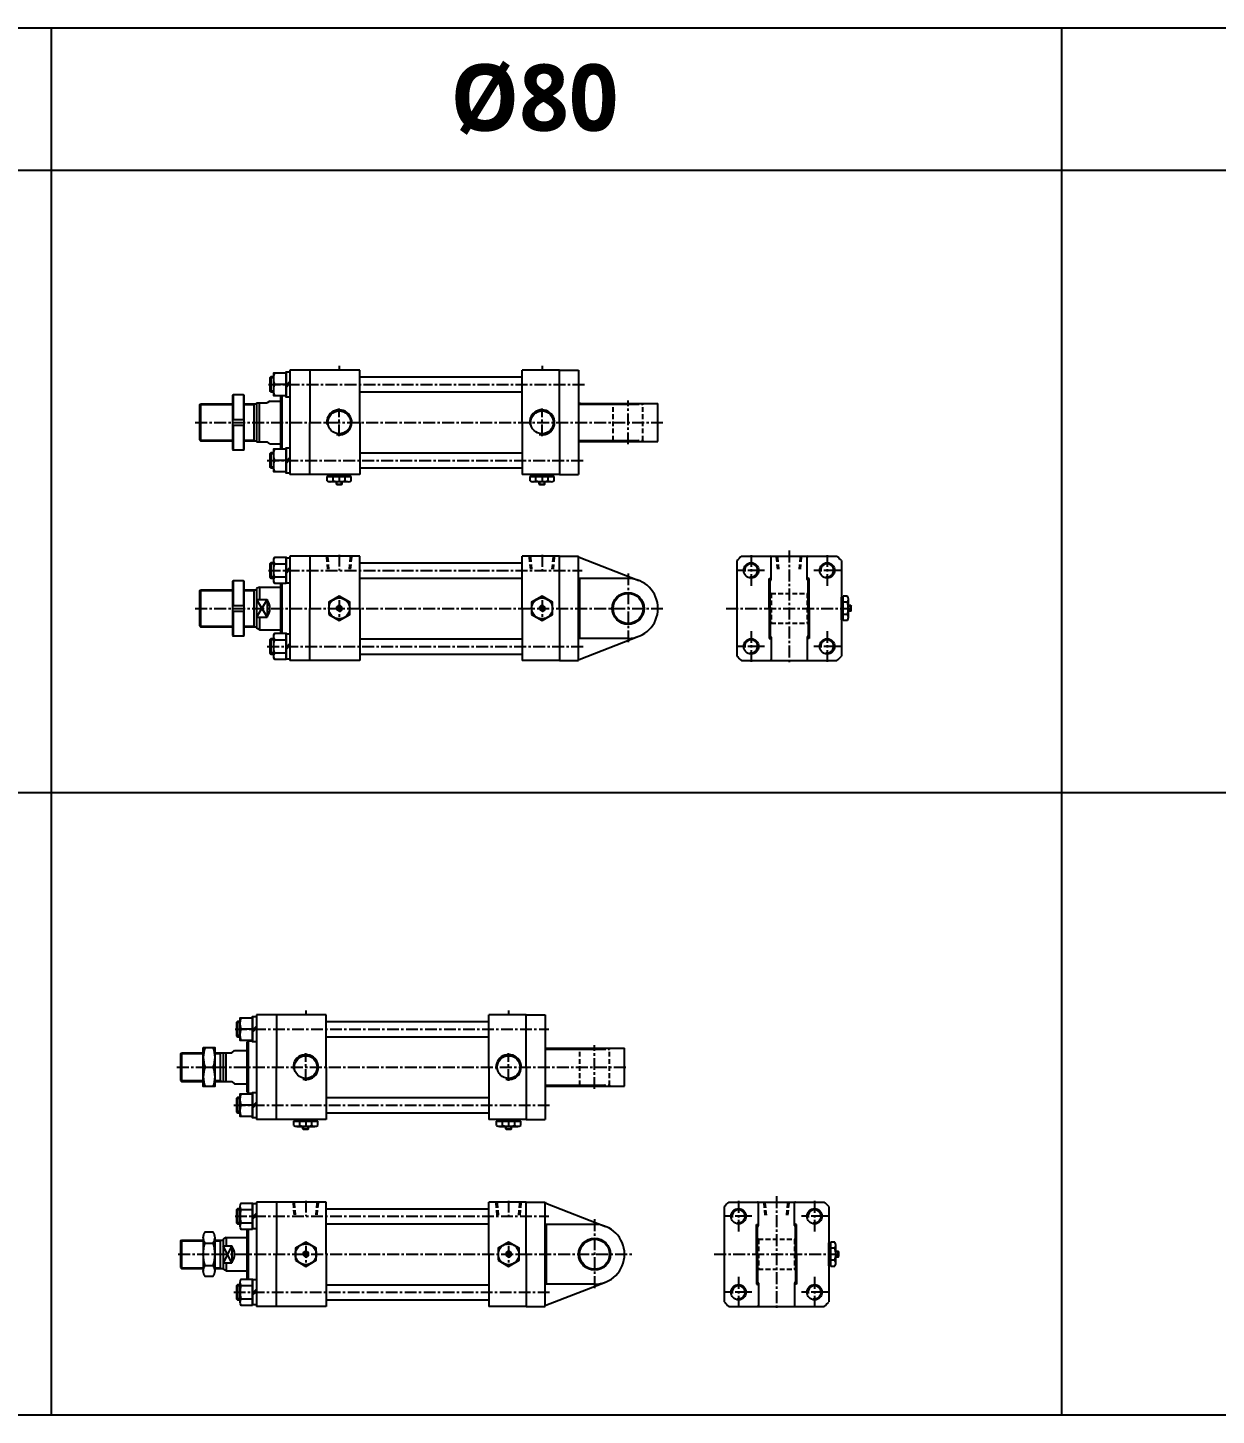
# Model space of a CAD drawing. Extents: x -819 to 9354, y 0 to 4161.
# Drawn here: x 2667 to 3918, y 2700 to 4161 of the extents above; entities that cross this region are included whole.
import ezdxf

# ---------------------------------------------------------------- set-up
doc = ezdxf.new("R2010")
doc.units = 0
doc.header["$LTSCALE"] = 10
doc.header["$MEASUREMENT"] = 0
for name, pattern in [('CENTER', [2, 1.25, -0.25, 0.25, -0.25]), ('CENTERX2', [4, 2.5, -0.5, 0.5, -0.5]), ('HIDDEN', [0.375, 0.25, -0.125]), ('HIDDENX2', [0.75, 0.5, -0.25])]:
    doc.linetypes.add(name, pattern=pattern)
doc.layers.get('0').update_dxf_attribs({"linetype": 'CONTINUOUS'})
doc.layers.get('DEFPOINTS').update_dxf_attribs({"linetype": 'CONTINUOUS'})
for name, color, linetype in [('CEN', 1, 'CENTERX2'), ('CENTER', 1, 'CENTER'), ('DIM', 2, 'CONTINUOUS'), ('HID', 2, 'HIDDENX2'), ('Line', 7, 'CONTINUOUS'), ('ML', 7, 'CONTINUOUS'), ('외형선', 3, 'CONTINUOUS')]:
    doc.layers.add(name, color=color, linetype=linetype)
doc.styles.add('문자', font='romans.shx')

msp = doc.modelspace()

# ---------------------------------------------------------------- linework, layer by layer
for p, q in [((2076.3, 4160.6), (6000.6, 4160.6)), ((2691.4, 4160.6), (2691.4, 2700.2)), ((3755.2, 2700.2), (3755.2, 4160.6)), ((2076.3, 4010.6), (6000.6, 4010.6)), ((2991.6, 3680.3), (2992.1, 3679.8)), ((2991.6, 3680.3), (2997.6, 3680.3)), ((2997.6, 3680.3), (2997.1, 3679.8)), ((3205.1, 3680.3), (3205.6, 3679.8)), ((3205.1, 3680.3), (3211.1, 3680.3)), ((3211.1, 3680.3), (3210.6, 3679.8)), ((2992.1, 3679.8), (2997.1, 3679.8)), ((3205.6, 3679.8), (3210.6, 3679.8)), ((3533.1, 3546.4), (3533.1, 3552.4)), ((3533.1, 3552.4), (3533.6, 3551.9)), ((3533.6, 3546.9), (3533.6, 3551.9)), ((3533.1, 3546.4), (3533.6, 3546.9)), ((6000.6, 3355.4), (0, 3355.4)), ((2956.4, 3001.7), (2956.9, 3001.2)), ((2956.4, 3001.7), (2962.4, 3001.7)), ((2956.9, 3001.2), (2961.9, 3001.2)), ((2962.4, 3001.7), (2961.9, 3001.2)), ((3169.9, 3001.7), (3170.4, 3001.2)), ((3169.9, 3001.7), (3175.9, 3001.7)), ((3170.4, 3001.2), (3175.4, 3001.2)), ((3175.9, 3001.7), (3175.4, 3001.2)), ((3519.8, 2866.6), (3519.8, 2872.6)), ((3519.8, 2872.6), (3520.3, 2872.1)), ((3519.8, 2866.6), (3520.3, 2867.1)), ((3520.3, 2867.1), (3520.3, 2872.1)), ((6000.6, 2700.2), (0, 2700.2))]:
    msp.add_line(p, q)
at = {"color": 7, "linetype": 'Continuous'}
for p, q in [((2981.9, 3683.7), (2981.9, 3688.2)), ((2981.9, 3688.2), (2994.6, 3688.2)), ((2982.6, 3690.2), (3006.6, 3690.2)), ((2982.6, 3688.2), (2982.6, 3690.2)), ((2985.1, 3682.8), (3004.1, 3682.8)), ((2988.2, 3683.7), (2988.2, 3688.2)), ((2991.6, 3680.3), (2991.6, 3682.8)), ((2994.6, 3688.2), (3007.3, 3688.2)), ((2997.6, 3680.3), (2997.6, 3682.8)), ((3000.9, 3683.7), (3000.9, 3688.2)), ((3006.6, 3688.2), (3006.6, 3690.2)), ((3007.3, 3683.7), (3007.3, 3688.2)), ((3195.4, 3683.7), (3195.4, 3688.2)), ((3195.4, 3688.2), (3208.1, 3688.2)), ((3196.1, 3690.2), (3220.1, 3690.2)), ((3196.1, 3688.2), (3196.1, 3690.2)), ((3198.6, 3682.8), (3217.6, 3682.8)), ((3201.7, 3683.7), (3201.7, 3688.2)), ((3205.1, 3680.3), (3205.1, 3682.8)), ((3208.1, 3688.2), (3220.8, 3688.2)), ((3211.1, 3680.3), (3211.1, 3682.8)), ((3214.4, 3683.7), (3214.4, 3688.2)), ((3220.1, 3688.2), (3220.1, 3690.2)), ((3220.8, 3683.7), (3220.8, 3688.2)), ((3523.2, 3537.4), (3523.2, 3561.4)), ((3525.2, 3561.4), (3523.2, 3561.4)), ((3529.6, 3562.2), (3525.2, 3562.2)), ((3525.2, 3549.4), (3525.2, 3562.2)), ((3529.6, 3555.8), (3525.2, 3555.8)), ((3525.2, 3536.7), (3525.2, 3549.4)), ((3530.6, 3539.9), (3530.6, 3559)), ((3533.1, 3552.4), (3530.6, 3552.4)), ((3525.2, 3537.4), (3523.2, 3537.4)), ((3529.6, 3543.1), (3525.2, 3543.1)), ((3529.6, 3536.7), (3525.2, 3536.7)), ((3533.1, 3546.4), (3530.6, 3546.4)), ((2946.7, 3005.2), (2946.7, 3009.6)), ((2946.7, 3009.6), (2959.4, 3009.6)), ((2947.4, 3011.6), (2971.4, 3011.6)), ((2947.4, 3009.6), (2947.4, 3011.6)), ((2953.1, 3005.2), (2953.1, 3009.6)), ((2959.4, 3009.6), (2972.1, 3009.6)), ((2965.8, 3005.2), (2965.8, 3009.6)), ((2971.4, 3009.6), (2971.4, 3011.6)), ((2972.1, 3005.2), (2972.1, 3009.6)), ((3160.2, 3005.2), (3160.2, 3009.6)), ((3160.2, 3009.6), (3172.9, 3009.6)), ((3160.9, 3011.6), (3184.9, 3011.6)), ((3160.9, 3009.6), (3160.9, 3011.6)), ((3166.6, 3005.2), (3166.6, 3009.6)), ((3172.9, 3009.6), (3185.6, 3009.6)), ((3179.3, 3005.2), (3179.3, 3009.6)), ((3184.9, 3009.6), (3184.9, 3011.6)), ((3185.6, 3005.2), (3185.6, 3009.6)), ((2949.9, 3004.2), (2969, 3004.2)), ((2956.4, 3001.7), (2956.4, 3004.2)), ((2962.4, 3001.7), (2962.4, 3004.2)), ((3163.4, 3004.2), (3182.5, 3004.2)), ((3169.9, 3001.7), (3169.9, 3004.2)), ((3175.9, 3001.7), (3175.9, 3004.2)), ((3509.9, 2857.6), (3509.9, 2881.6)), ((3511.9, 2881.6), (3509.9, 2881.6)), ((3516.3, 2882.3), (3511.9, 2882.3)), ((3511.9, 2869.6), (3511.9, 2882.3)), ((3517.3, 2860.1), (3517.3, 2879.1)), ((3516.3, 2876), (3511.9, 2876)), ((3511.9, 2856.9), (3511.9, 2869.6)), ((3516.3, 2863.3), (3511.9, 2863.3)), ((3519.8, 2872.6), (3517.3, 2872.6)), ((3519.8, 2866.6), (3517.3, 2866.6)), ((3511.9, 2857.6), (3509.9, 2857.6)), ((3516.3, 2856.9), (3511.9, 2856.9))]:
    msp.add_line(p, q, dxfattribs=at)
for points in [[(2983.6, 3543.1), (2994.6, 3536.7), (3005.6, 3543.1), (3005.6, 3555.8), (2994.6, 3562.2), (2983.6, 3555.8)], [(2993.7, 3550.9), (2992.9, 3549.4), (2993.7, 3547.9), (2995.5, 3547.9), (2996.3, 3549.4), (2995.5, 3550.9)], [(3197.1, 3543.1), (3208.1, 3536.7), (3219.1, 3543.1), (3219.1, 3555.8), (3208.1, 3562.2), (3197.1, 3555.8)], [(3207.2, 3550.9), (3206.4, 3549.4), (3207.2, 3547.9), (3209, 3547.9), (3209.8, 3549.4), (3209, 3550.9)], [(2948.4, 2863.3), (2959.4, 2856.9), (2970.4, 2863.3), (2970.4, 2876), (2959.4, 2882.3), (2948.4, 2876)], [(3161.9, 2863.3), (3172.9, 2856.9), (3183.9, 2863.3), (3183.9, 2876), (3172.9, 2882.3), (3161.9, 2876)], [(2958.6, 2871.1), (2957.7, 2869.6), (2958.6, 2868.1), (2960.3, 2868.1), (2961.2, 2869.6), (2960.3, 2871.1)], [(3172.1, 2871.1), (3171.2, 2869.6), (3172.1, 2868.1), (3173.8, 2868.1), (3174.7, 2869.6), (3173.8, 2871.1)]]:
    msp.add_lwpolyline(points, close=True, dxfattribs=at)
for centre, radius in [((2994.6, 3549.4), 11), ((2994.6, 3549.4), 2.5), ((3208.1, 3549.4), 11), ((3208.1, 3549.4), 2.5), ((2959.4, 2869.6), 11), ((3172.9, 2869.6), 11), ((2959.4, 2869.6), 2.5), ((3172.9, 2869.6), 2.5)]:
    msp.add_circle(centre, radius, dxfattribs=at)
for centre, radius, start, end in [((2985.1, 3688.4), 5.62, 235.6158, 270), ((2985.1, 3688.4), 5.62, 235.6158, 304.3842), ((2994.6, 3703.8), 21, 252.412, 270), ((2994.6, 3703.8), 21, 270, 287.588), ((3004.1, 3688.4), 5.62, 235.6158, 304.3842), ((3198.6, 3688.4), 5.62, 235.6158, 270), ((3198.6, 3688.4), 5.62, 235.6158, 304.3842), ((3208.1, 3703.8), 21, 252.412, 270), ((3208.1, 3703.8), 21, 270, 287.588), ((3217.6, 3688.4), 5.62, 235.6158, 304.3842), ((3524.9, 3559), 5.62, 325.6158, 34.3842), ((3509.5, 3549.4), 21, 0, 17.588), ((3509.5, 3549.4), 21, 342.412, 0), ((3524.9, 3539.9), 5.62, 325.6158, 34.3842), ((3524.9, 3539.9), 5.62, 325.6158, 0), ((2949.9, 3009.9), 5.62, 235.6158, 270), ((2949.9, 3009.9), 5.62, 235.6158, 304.3842), ((2959.4, 3025.3), 21, 252.412, 270), ((2959.4, 3025.3), 21, 270, 287.588), ((2969, 3009.9), 5.62, 235.6158, 304.3842), ((3163.4, 3009.9), 5.62, 235.6158, 270), ((3163.4, 3009.9), 5.62, 235.6158, 304.3842), ((3172.9, 3025.3), 21, 252.412, 270), ((3172.9, 3025.3), 21, 270, 287.588), ((3182.5, 3009.9), 5.62, 235.6158, 304.3842), ((3511.7, 2879.1), 5.62, 325.6158, 34.3842), ((3496.3, 2869.6), 21, 0, 17.588), ((3496.3, 2869.6), 21, 342.412, 0), ((3511.7, 2860.1), 5.62, 325.6158, 34.3842), ((3511.7, 2860.1), 5.62, 325.6158, 0)]:
    msp.add_arc(centre, radius, start, end, dxfattribs=at)
at = {"layer": 'CEN', "color": 1, "linetype": 'CENTER'}
for p, q in [((3298.6, 3722.2), (3298.6, 3768.2)), ((3298.6, 3586.2), (3298.6, 3512.7))]:
    msp.add_line(p, q, dxfattribs=at)
at = {"layer": 'CENTER'}
for p, q in [((3428.2, 3605.6), (3428.2, 3573.3)), ((3508.2, 3605.6), (3508.2, 3573.3)), ((3442.1, 3589.4), (3414.2, 3589.4)), ((3522.1, 3589.4), (3494.2, 3589.4)), ((3428.2, 3525.6), (3428.2, 3493.3)), ((3508.2, 3525.6), (3508.2, 3493.3)), ((3442.1, 3509.4), (3414.2, 3509.4)), ((3522.1, 3509.4), (3494.2, 3509.4))]:
    msp.add_line(p, q, dxfattribs=at)
at = {"layer": 'DEFPOINTS', "color": 0, "linetype": 'ByBlock'}
for p in [(3448.2, 3580.9), (3488.2, 3580.9)]:
    msp.add_point(p, dxfattribs=at)
at = {"layer": 'DIM'}
for p, q in [((2992.1, 3679.8), (2992.1, 3682.8)), ((2997.1, 3679.8), (2997.1, 3682.8)), ((3205.6, 3679.8), (3205.6, 3682.8)), ((3210.6, 3679.8), (3210.6, 3682.8)), ((3533.6, 3551.9), (3530.6, 3551.9)), ((3533.6, 3546.9), (3530.6, 3546.9)), ((2956.9, 3001.2), (2956.9, 3004.2)), ((2961.9, 3001.2), (2961.9, 3004.2)), ((3170.4, 3001.2), (3170.4, 3004.2)), ((3175.4, 3001.2), (3175.4, 3004.2)), ((3520.3, 2872.1), (3517.3, 2872.1)), ((3520.3, 2867.1), (3517.3, 2867.1))]:
    msp.add_line(p, q, dxfattribs=at)
for centre in [(2994.6, 3549.4), (3208.1, 3549.4), (2959.4, 2869.6), (3172.9, 2869.6)]:
    msp.add_arc(centre, 3, 270, 180, dxfattribs=at)
at = {"layer": 'HID', "color": 6, "linetype": 'HIDDEN', "ltscale": 1.5}
msp.add_line((3281.8, 3765.2), (3282.8, 3764.2), dxfattribs=at)
at = {"layer": 'HID'}
for p, q in [((3282.8, 3726.2), (3282.8, 3764.2)), ((3282.8, 3764.2), (3314.3, 3764.2)), ((3315.3, 3765.2), (3314.3, 3764.2)), ((3314.3, 3726.2), (3314.3, 3764.2)), ((3281.8, 3725.2), (3282.8, 3726.2)), ((3282.8, 3726.2), (3314.3, 3726.2)), ((3315.3, 3725.2), (3314.3, 3726.2)), ((2982.6, 3590.8), (2981.3, 3604.4)), ((2983.8, 3590.8), (2982.6, 3604.4)), ((3005.3, 3590.8), (3006.6, 3604.4)), ((3006.6, 3590.8), (3007.8, 3604.4)), ((3196.1, 3590.8), (3194.8, 3604.4)), ((3197.3, 3590.8), (3196.1, 3604.4)), ((3218.8, 3590.8), (3220.1, 3604.4)), ((3220.1, 3590.8), (3221.3, 3604.4)), ((3456.2, 3590.8), (3454.9, 3604.4)), ((3457.4, 3590.8), (3456.2, 3604.4)), ((3478.9, 3590.8), (3480.2, 3604.4)), ((3480.2, 3590.8), (3481.4, 3604.4)), ((3448.2, 3566.2), (3449.2, 3565.2)), ((3449.2, 3565.2), (3449.2, 3533.7)), ((3449.2, 3565.2), (3487.2, 3565.2)), ((3488.2, 3566.2), (3487.2, 3565.2)), ((3487.2, 3565.2), (3487.2, 3533.7)), ((3448.2, 3532.7), (3449.2, 3533.7)), ((3449.2, 3533.7), (3487.2, 3533.7)), ((3246.7, 3086.6), (3247.7, 3085.6)), ((3247.7, 3085.6), (3279.2, 3085.6)), ((3247.7, 3047.6), (3247.7, 3085.6)), ((3280.2, 3086.6), (3279.2, 3085.6)), ((3279.2, 3047.6), (3279.2, 3085.6)), ((3246.7, 3046.6), (3247.7, 3047.6)), ((3247.7, 3047.6), (3279.2, 3047.6)), ((3280.2, 3046.6), (3279.2, 3047.6)), ((2947.4, 2911), (2946.2, 2924.6)), ((2948.7, 2911), (2947.4, 2924.6)), ((2970.2, 2911), (2971.4, 2924.6)), ((2971.4, 2911), (2972.7, 2924.6)), ((3160.9, 2910.9), (3159.7, 2924.6)), ((3162.2, 2910.9), (3160.9, 2924.6)), ((3183.7, 2910.9), (3184.9, 2924.6)), ((3184.9, 2910.9), (3186.2, 2924.6)), ((3442.9, 2910.9), (3441.7, 2924.6)), ((3444.2, 2910.9), (3442.9, 2924.6)), ((3465.7, 2910.9), (3466.9, 2924.6)), ((3466.9, 2910.9), (3468.2, 2924.6)), ((3434.9, 2886.4), (3435.9, 2885.4)), ((3435.9, 2885.4), (3435.9, 2853.9)), ((3435.9, 2885.4), (3473.9, 2885.4)), ((3474.9, 2886.4), (3473.9, 2885.4)), ((3473.9, 2885.4), (3473.9, 2853.9)), ((3434.9, 2852.9), (3435.9, 2853.9)), ((3435.9, 2853.9), (3473.9, 2853.9)), ((3474.9, 2852.9), (3473.9, 2853.9))]:
    msp.add_line(p, q, dxfattribs=at)
at = {"layer": 'Line'}
for p, q in [((2925.6, 3792.1), (2921.6, 3792.1)), ((2925.6, 3778.2), (2921.6, 3778.2)), ((2847.8, 3763.9), (2882.4, 3763.9)), ((2894.4, 3763.9), (2904.6, 3763.9)), ((2904.6, 3763.9), (2905.9, 3764.7)), ((2847.8, 3726.4), (2882.4, 3726.4)), ((2894.4, 3726.4), (2904.6, 3726.4)), ((2904.6, 3726.4), (2905.9, 3725.7)), ((2925.6, 3712.1), (2921.6, 3712.1)), ((2925.6, 3698.2), (2921.6, 3698.2)), ((2925.6, 3596.4), (2921.6, 3596.4)), ((2925.6, 3582.5), (2921.6, 3582.5)), ((2847.8, 3568.2), (2882.4, 3568.2)), ((2894.4, 3568.2), (2904.6, 3568.2)), ((2904.6, 3568.2), (2905.9, 3568.9)), ((2847.8, 3530.7), (2882.4, 3530.7)), ((2894.4, 3530.7), (2904.6, 3530.7)), ((2904.6, 3530.7), (2905.9, 3529.9)), ((2925.6, 3516.4), (2921.6, 3516.4)), ((2925.6, 3502.5), (2921.6, 3502.5)), ((2890.4, 3113.6), (2886.4, 3113.6)), ((2890.4, 3099.7), (2886.4, 3099.7)), ((2869.4, 3080.9), (2870.7, 3081.6)), ((2827.7, 3080.9), (2851.5, 3080.9)), ((2863.5, 3080.9), (2869.4, 3080.9)), ((2827.7, 3052.4), (2851.5, 3052.4)), ((2863.5, 3052.4), (2869.4, 3052.4)), ((2869.4, 3052.4), (2870.7, 3051.6)), ((2890.4, 3033.6), (2886.4, 3033.6)), ((2890.4, 3019.7), (2886.4, 3019.7)), ((2890.4, 2916.5), (2886.4, 2916.5)), ((2890.4, 2902.7), (2886.4, 2902.7)), ((2827.7, 2883.9), (2851.5, 2883.9)), ((2863.5, 2883.9), (2869.4, 2883.9)), ((2869.4, 2883.9), (2870.7, 2884.6)), ((2881.4, 2878.6), (2872.4, 2860.6)), ((2881.4, 2860.6), (2872.4, 2878.6)), ((2827.7, 2855.4), (2851.5, 2855.4)), ((2863.5, 2855.4), (2869.4, 2855.4)), ((2869.4, 2855.4), (2870.7, 2854.6)), ((2890.4, 2836.5), (2886.4, 2836.5)), ((2890.4, 2822.7), (2886.4, 2822.7))]:
    msp.add_line(p, q, dxfattribs=at)
msp.add_circle((3494.9, 2829.6), 8, dxfattribs=at)
for centre, radius, start, end in [((2994.6, 3745.2), 13.2, 256.7423, 190.0921), ((3208.1, 3745.2), 13.2, 256.7423, 190.0921), ((3428.2, 3589.4), 6.92, 258.3945, 189.733), ((3508.2, 3589.4), 6.92, 258.3945, 189.733), ((3428.2, 3509.4), 6.92, 258.3945, 189.733), ((3508.2, 3509.4), 6.92, 258.3945, 189.733), ((2959.4, 3066.6), 13.2, 256.7423, 190.0921), ((3172.9, 3066.6), 13.2, 256.7423, 190.0921), ((3414.9, 2909.6), 6.92, 258.3945, 189.733), ((3494.9, 2909.6), 6.92, 258.3945, 189.733), ((3414.9, 2829.6), 6.92, 258.3945, 189.733)]:
    msp.add_arc(centre, radius, start, end, dxfattribs=at)
at = {"layer": 'ML'}
for p, q in [((2942.6, 3800.2), (2942.6, 3690.2)), ((2963.6, 3800.2), (2942.6, 3800.2)), ((3016.1, 3800.2), (2963.6, 3800.2)), ((2963.6, 3800.2), (2963.6, 3745.2)), ((3016.1, 3745.2), (3016.1, 3800.2)), ((3226.6, 3800.2), (3187.1, 3800.2)), ((3187.1, 3745.2), (3187.1, 3800.2)), ((3226.6, 3745.2), (3226.6, 3800.2)), ((3226.6, 3800.2), (3246.6, 3800.2)), ((3246.6, 3800.2), (3246.6, 3690.2)), ((2922.7, 3793.2), (2922.7, 3777.2)), ((2938.6, 3785.2), (2926.7, 3785.2)), ((2938.6, 3784.3), (2942.6, 3788.3)), ((2938.6, 3782), (2942.6, 3786)), ((3016.1, 3793.2), (3187.1, 3793.2)), ((2882.4, 3773.7), (2882.9, 3774.2)), ((2882.4, 3773.7), (2882.4, 3716.7)), ((2882.9, 3774.2), (2882.9, 3748.2)), ((2893.9, 3774.2), (2882.9, 3774.2)), ((2893.9, 3774.2), (2893.9, 3748.2)), ((2893.9, 3774.2), (2894.4, 3773.7)), ((2894.4, 3716.7), (2894.4, 3773.7)), ((2932.6, 3773.2), (2932.6, 3717.2)), ((2934.1, 3773.2), (2934.1, 3717.2)), ((3016.1, 3777.2), (3187.1, 3777.2)), ((2847.6, 3763.7), (2848.6, 3764.7)), ((2847.6, 3763.7), (2847.6, 3726.7)), ((2848.6, 3764.7), (2848.6, 3725.7)), ((2848.6, 3764.7), (2882.4, 3764.7)), ((2894.4, 3764.7), (2907.6, 3764.7)), ((2904.6, 3764.7), (2904.6, 3725.7)), ((2907.6, 3765.7), (2907.6, 3724.7)), ((2907.6, 3765.7), (2918.6, 3765.7)), ((2910.6, 3724.7), (2910.6, 3765.7)), ((2921.6, 3767.7), (2918.6, 3765.7)), ((2921.6, 3767.7), (2932.6, 3767.7)), ((3246.6, 3766.2), (3247.6, 3766.2)), ((3246.6, 3764.2), (3309, 3764.2)), ((3247.6, 3766.2), (3247.6, 3765.2)), ((3247.6, 3765.2), (3330.1, 3765.2)), ((3330.1, 3725.2), (3330.1, 3765.2)), ((2882.4, 3748.2), (2894.4, 3748.2)), ((2882.4, 3742.2), (2894.4, 3742.2)), ((2882.9, 3742.2), (2882.9, 3716.2)), ((2893.9, 3742.2), (2893.9, 3716.2)), ((2963.6, 3690.2), (2963.6, 3745.2)), ((3016.1, 3745.2), (3016.1, 3690.2)), ((3187.1, 3745.2), (3187.1, 3690.2)), ((3226.6, 3745.2), (3226.6, 3690.2)), ((2847.6, 3726.7), (2848.6, 3725.7)), ((2848.6, 3725.7), (2882.4, 3725.7)), ((2894.4, 3725.7), (2907.6, 3725.7)), ((2907.6, 3724.7), (2918.6, 3724.7)), ((2921.6, 3722.7), (2918.6, 3724.7)), ((3246.6, 3726.2), (3309, 3726.2)), ((3246.6, 3724.2), (3247.6, 3724.2)), ((3247.6, 3725.2), (3330.1, 3725.2)), ((3247.6, 3724.2), (3247.6, 3725.2)), ((2882.4, 3716.7), (2882.9, 3716.2)), ((2882.9, 3716.2), (2893.9, 3716.2)), ((2893.9, 3716.2), (2894.4, 3716.7)), ((2921.6, 3722.7), (2932.6, 3722.7)), ((2922.7, 3713.2), (2922.7, 3697.2)), ((3016.1, 3713.2), (3187.1, 3713.2)), ((2938.6, 3705.2), (2926.7, 3705.2)), ((2938.6, 3704.3), (2942.6, 3708.3)), ((2938.6, 3702), (2942.6, 3706)), ((3016.1, 3697.2), (3187.1, 3697.2)), ((2963.6, 3690.2), (2942.6, 3690.2)), ((3016.1, 3690.2), (2963.6, 3690.2)), ((3226.6, 3690.2), (3187.1, 3690.2)), ((3226.6, 3690.2), (3246.6, 3690.2)), ((2922.7, 3597.4), (2922.7, 3581.4)), ((2925.6, 3579.1), (2925.6, 3599.8)), ((2926.7, 3596.4), (2938.6, 3596.4)), ((2963.6, 3604.4), (2942.6, 3604.4)), ((2942.6, 3604.4), (2942.6, 3494.4)), ((3016.1, 3604.4), (2963.6, 3604.4)), ((2963.6, 3604.4), (2963.6, 3549.4)), ((3016.1, 3549.4), (3016.1, 3604.4)), ((3016.1, 3597.4), (3187.1, 3597.4)), ((3226.6, 3604.4), (3187.1, 3604.4)), ((3187.1, 3549.4), (3187.1, 3604.4)), ((3226.6, 3549.4), (3226.6, 3604.4)), ((3226.6, 3604.4), (3246.6, 3604.4)), ((3246.6, 3494.4), (3246.6, 3604.4)), ((3247.2, 3603.2), (3310, 3578.8)), ((3413.2, 3599.7), (3413.2, 3499.2)), ((3417.9, 3604.4), (3518.4, 3604.4)), ((3449.2, 3579.8), (3449.2, 3603.4)), ((3487.2, 3579.8), (3487.2, 3603.4)), ((3523.2, 3599.7), (3523.2, 3499.2)), ((2882.4, 3577.9), (2882.9, 3578.4)), ((2893.9, 3578.4), (2882.9, 3578.4)), ((2882.9, 3578.4), (2882.9, 3552.4)), ((2893.9, 3578.4), (2894.4, 3577.9)), ((2893.9, 3578.4), (2893.9, 3552.4)), ((2926.7, 3582.5), (2938.6, 3582.5)), ((2938.6, 3588.6), (2942.6, 3592.6)), ((2938.6, 3586.3), (2942.6, 3590.3)), ((3016.1, 3581.4), (3187.1, 3581.4)), ((3298.6, 3580.9), (3246.6, 3580.9)), ((3247.6, 3580.9), (3247.6, 3517.9)), ((3447.2, 3549.4), (3447.2, 3580.9)), ((3447.2, 3580.9), (3448.2, 3580.9)), ((3448.2, 3549.4), (3448.2, 3580.9)), ((3488.2, 3549.4), (3488.2, 3580.9)), ((3489.2, 3580.9), (3488.2, 3580.9)), ((3489.2, 3549.4), (3489.2, 3580.9)), ((2847.6, 3567.9), (2848.6, 3568.9)), ((2847.6, 3567.9), (2847.6, 3530.9)), ((2848.6, 3568.9), (2882.4, 3568.9)), ((2848.6, 3568.9), (2848.6, 3529.9)), ((2882.4, 3577.9), (2882.4, 3520.9)), ((2894.4, 3520.9), (2894.4, 3577.9)), ((2894.4, 3568.9), (2907.6, 3568.9)), ((2904.6, 3568.9), (2904.6, 3529.9)), ((2910.6, 3571.9), (2907.6, 3570.2)), ((2907.6, 3570.2), (2907.6, 3528.7)), ((2910.6, 3571.9), (2932.6, 3571.9)), ((2910.6, 3571.9), (2910.6, 3558.7)), ((2932.6, 3575.6), (2932.6, 3523.3)), ((2934.1, 3575.6), (2934.1, 3523.3)), ((2882.4, 3552.4), (2894.4, 3552.4)), ((2907.6, 3558.7), (2918.6, 3558.7)), ((2918.6, 3558.7), (2918.6, 3540.2)), ((2963.6, 3494.4), (2963.6, 3549.4)), ((3016.1, 3549.4), (3016.1, 3494.4)), ((3187.1, 3549.4), (3187.1, 3494.4)), ((3226.6, 3549.4), (3226.6, 3494.4)), ((3447.2, 3549.4), (3447.2, 3517.9)), ((3448.2, 3549.4), (3448.2, 3517.9)), ((3488.2, 3549.4), (3488.2, 3517.9)), ((3489.2, 3549.4), (3489.2, 3517.9)), ((2882.4, 3546.4), (2894.4, 3546.4)), ((2882.9, 3546.4), (2882.9, 3520.4)), ((2893.9, 3546.4), (2893.9, 3520.4)), ((2907.6, 3540.2), (2918.6, 3540.2)), ((2910.6, 3540.2), (2910.6, 3526.9)), ((2847.6, 3530.9), (2848.6, 3529.9)), ((2848.6, 3529.9), (2882.4, 3529.9)), ((2882.4, 3520.9), (2882.9, 3520.4)), ((2882.9, 3520.4), (2893.9, 3520.4)), ((2893.9, 3520.4), (2894.4, 3520.9)), ((2894.4, 3529.9), (2907.6, 3529.9)), ((2910.6, 3526.9), (2907.6, 3528.7)), ((2910.6, 3526.9), (2932.6, 3526.9)), ((2925.6, 3499.1), (2925.6, 3519.8)), ((3247.2, 3495.7), (3310, 3520.1)), ((2922.7, 3517.4), (2922.7, 3501.4)), ((2926.7, 3516.4), (2938.6, 3516.4)), ((2938.6, 3508.6), (2942.6, 3512.6)), ((2938.6, 3506.3), (2942.6, 3510.3)), ((3016.1, 3517.4), (3187.1, 3517.4)), ((3298.6, 3517.9), (3246.6, 3517.9)), ((3447.2, 3517.9), (3448.2, 3517.9)), ((3449.2, 3519.1), (3449.2, 3495.4)), ((3487.2, 3519.1), (3487.2, 3495.4)), ((3489.2, 3517.9), (3488.2, 3517.9)), ((2926.7, 3502.5), (2938.6, 3502.5)), ((2963.6, 3494.4), (2942.6, 3494.4)), ((3016.1, 3494.4), (2963.6, 3494.4)), ((3016.1, 3501.4), (3187.1, 3501.4)), ((3226.6, 3494.4), (3187.1, 3494.4)), ((3226.6, 3494.4), (3246.6, 3494.4)), ((3246.6, 3494.4), (3246.6, 3494.8)), ((3417.9, 3494.4), (3518.4, 3494.4)), ((2887.5, 3114.6), (2887.5, 3098.6)), ((2907.4, 3121.6), (2907.4, 3011.6)), ((2928.4, 3121.6), (2907.4, 3121.6)), ((2980.9, 3121.6), (2928.4, 3121.6)), ((2928.4, 3121.6), (2928.4, 3066.6)), ((2980.9, 3066.6), (2980.9, 3121.6)), ((2980.9, 3114.6), (3151.9, 3114.6)), ((3191.4, 3121.6), (3151.9, 3121.6)), ((3151.9, 3066.6), (3151.9, 3121.6)), ((3191.4, 3066.6), (3191.4, 3121.6)), ((3191.4, 3121.6), (3211.4, 3121.6)), ((3211.4, 3121.6), (3211.4, 3011.6)), ((2903.4, 3106.6), (2891.5, 3106.6)), ((2903.4, 3105.8), (2907.4, 3109.8)), ((2903.4, 3103.5), (2907.4, 3107.5)), ((2980.9, 3098.6), (3151.9, 3098.6)), ((2827.4, 3080.6), (2828.4, 3081.6)), ((2828.4, 3081.6), (2828.4, 3051.6)), ((2828.4, 3081.6), (2851.5, 3081.6)), ((2863.5, 3081.6), (2881.4, 3081.6)), ((2869.4, 3081.6), (2869.4, 3051.6)), ((2872.4, 3081.6), (2872.4, 3051.6)), ((2875.4, 3051.6), (2875.4, 3081.6)), ((2881.4, 3081.6), (2884.4, 3084.1)), ((2884.4, 3084.1), (2897.4, 3084.1)), ((2897.4, 3092.6), (2898.9, 3094.1)), ((2897.4, 3092.6), (2897.4, 3040.6)), ((2898.9, 3094.1), (2898.9, 3039.1)), ((2898.9, 3094.1), (2903.4, 3094.1)), ((3211.4, 3085.6), (3273.8, 3085.6)), ((3212.4, 3086.6), (3294.9, 3086.6)), ((3294.9, 3046.6), (3294.9, 3086.6)), ((2827.4, 3080.6), (2827.4, 3052.6)), ((2827.4, 3052.6), (2828.4, 3051.6)), ((2853.3, 3066.6), (2861.7, 3066.6)), ((2928.4, 3011.6), (2928.4, 3066.6)), ((2980.9, 3066.6), (2980.9, 3011.6)), ((3151.9, 3066.6), (3151.9, 3011.6)), ((3191.4, 3066.6), (3191.4, 3011.6)), ((2828.4, 3051.6), (2851.5, 3051.6)), ((2863.5, 3051.6), (2881.4, 3051.6)), ((2881.4, 3051.6), (2884.4, 3049.1)), ((2884.4, 3049.1), (2897.4, 3049.1)), ((2897.4, 3040.6), (2898.9, 3039.1)), ((2898.9, 3039.1), (2903.4, 3039.1)), ((3211.4, 3047.6), (3273.8, 3047.6)), ((3211.4, 3045.6), (3212.4, 3045.6)), ((3212.4, 3046.6), (3294.9, 3046.6)), ((3212.4, 3045.6), (3212.4, 3046.6)), ((2887.5, 3034.6), (2887.5, 3018.6)), ((2903.4, 3026.6), (2891.5, 3026.6)), ((2903.4, 3025.8), (2907.4, 3029.8)), ((2903.4, 3023.5), (2907.4, 3027.5)), ((2980.9, 3034.6), (3151.9, 3034.6)), ((2928.4, 3011.6), (2907.4, 3011.6)), ((2980.9, 3011.6), (2928.4, 3011.6)), ((2980.9, 3018.6), (3151.9, 3018.6)), ((3191.4, 3011.6), (3151.9, 3011.6)), ((3191.4, 3011.6), (3211.4, 3011.6)), ((2928.4, 2924.6), (2907.4, 2924.6)), ((2907.4, 2924.6), (2907.4, 2814.6)), ((2980.9, 2924.6), (2928.4, 2924.6)), ((2928.4, 2924.6), (2928.4, 2869.6)), ((2980.9, 2869.6), (2980.9, 2924.6)), ((3191.4, 2924.6), (3151.9, 2924.6)), ((3151.9, 2869.6), (3151.9, 2924.6)), ((3191.4, 2869.6), (3191.4, 2924.6)), ((3191.4, 2924.6), (3211.4, 2924.6)), ((3211.4, 2814.6), (3211.4, 2924.6)), ((3211.4, 2924.6), (3211.4, 2924.3)), ((3212.1, 2923.4), (3274.8, 2899)), ((3404.7, 2924.6), (3505.2, 2924.6)), ((3435.9, 2900), (3435.9, 2923.6)), ((3473.9, 2900), (3473.9, 2923.6)), ((2887.5, 2917.6), (2887.5, 2901.6)), ((2890.4, 2899.2), (2890.4, 2920)), ((2891.5, 2916.6), (2903.4, 2916.6)), ((2903.4, 2908.8), (2907.4, 2912.8)), ((2903.4, 2906.5), (2907.4, 2910.5)), ((2980.9, 2917.6), (3151.9, 2917.6)), ((3399.9, 2919.9), (3399.9, 2819.4)), ((3509.9, 2919.9), (3509.9, 2819.4)), ((2891.5, 2902.7), (2903.4, 2902.7)), ((2897.4, 2895.8), (2897.4, 2843.5)), ((2898.9, 2895.8), (2898.9, 2843.5)), ((2980.9, 2901.6), (3151.9, 2901.6)), ((3263.4, 2901.1), (3211.4, 2901.1)), ((3212.4, 2901.1), (3212.4, 2838.1)), ((3433.9, 2869.6), (3433.9, 2901.1)), ((3433.9, 2901.1), (3434.9, 2901.1)), ((3434.9, 2869.6), (3434.9, 2901.1)), ((3474.9, 2869.6), (3474.9, 2901.1)), ((3475.9, 2901.1), (3474.9, 2901.1)), ((3475.9, 2869.6), (3475.9, 2901.1)), ((2827.4, 2883.6), (2828.4, 2884.6)), ((2827.4, 2883.6), (2827.4, 2855.6)), ((2828.4, 2884.6), (2828.4, 2854.6)), ((2828.4, 2884.6), (2851.5, 2884.6)), ((2851.5, 2887.2), (2851.5, 2852)), ((2853.3, 2881.4), (2861.7, 2881.4)), ((2863.5, 2887.2), (2863.5, 2852)), ((2863.5, 2884.6), (2872.4, 2884.6)), ((2869.4, 2884.6), (2869.4, 2854.6)), ((2875.4, 2887.1), (2872.4, 2885.4)), ((2872.4, 2885.4), (2872.4, 2853.9)), ((2872.4, 2878.6), (2881.4, 2878.6)), ((2875.4, 2887.1), (2897.4, 2887.1)), ((2875.4, 2887.1), (2875.4, 2878.6)), ((2881.4, 2878.6), (2881.4, 2860.6)), ((2928.4, 2814.6), (2928.4, 2869.6)), ((2980.9, 2869.6), (2980.9, 2814.6)), ((3151.9, 2869.6), (3151.9, 2814.6)), ((3191.4, 2869.6), (3191.4, 2814.6)), ((3433.9, 2869.6), (3433.9, 2838.1)), ((3434.9, 2869.6), (3434.9, 2838.1)), ((3474.9, 2869.6), (3474.9, 2838.1)), ((3475.9, 2869.6), (3475.9, 2838.1)), ((2827.4, 2855.6), (2828.4, 2854.6)), ((2828.4, 2854.6), (2851.5, 2854.6)), ((2853.3, 2857.9), (2861.7, 2857.9)), ((2863.5, 2854.6), (2872.4, 2854.6)), ((2872.4, 2860.6), (2881.4, 2860.6)), ((2875.4, 2852.1), (2872.4, 2853.9)), ((2875.4, 2860.6), (2875.4, 2852.1)), ((2875.4, 2852.1), (2897.4, 2852.1)), ((2887.5, 2837.6), (2887.5, 2821.6)), ((2890.4, 2819.2), (2890.4, 2840)), ((2891.5, 2836.6), (2903.4, 2836.6)), ((2980.9, 2837.6), (3151.9, 2837.6)), ((3263.4, 2838.1), (3211.4, 2838.1)), ((3212.1, 2815.9), (3274.8, 2840.3)), ((3433.9, 2838.1), (3434.9, 2838.1)), ((3435.9, 2839.3), (3435.9, 2815.6)), ((3473.9, 2839.3), (3473.9, 2815.6)), ((3475.9, 2838.1), (3474.9, 2838.1)), ((2891.5, 2822.7), (2903.4, 2822.7)), ((2903.4, 2828.8), (2907.4, 2832.8)), ((2903.4, 2826.5), (2907.4, 2830.5)), ((2980.9, 2821.6), (3151.9, 2821.6)), ((2928.4, 2814.6), (2907.4, 2814.6)), ((2980.9, 2814.6), (2928.4, 2814.6)), ((3191.4, 2814.6), (3151.9, 2814.6)), ((3191.4, 2814.6), (3211.4, 2814.6)), ((3211.4, 2814.6), (3211.4, 2814.9)), ((3404.7, 2814.6), (3505.2, 2814.6))]:
    msp.add_line(p, q, dxfattribs=at)
at = {"layer": 'ML', "color": 1, "linetype": 'CENTER'}
for p, q in [((2994.6, 3804.7), (2994.6, 3799.4)), ((3208.1, 3804.7), (3208.1, 3799.4)), ((2994.6, 3730.6), (2994.6, 3759.7)), ((3208.1, 3730.6), (3208.1, 3759.7)), ((2994.6, 3691.1), (2994.6, 3682.1)), ((3208.1, 3691.1), (3208.1, 3682.1)), ((3468.2, 3610.2), (3468.2, 3492.2)), ((2994.6, 3558.2), (2994.6, 3540.6)), ((3208.1, 3558.2), (3208.1, 3540.6)), ((3401.9, 3549.4), (3533.5, 3549.4)), ((2959.4, 3126.1), (2959.4, 3120.9)), ((3172.9, 3126.1), (3172.9, 3120.9)), ((2884.9, 3106.6), (3215.2, 3106.6)), ((3263.4, 3043.6), (3263.4, 3089.6)), ((2959.4, 3052.1), (2959.4, 3081.2)), ((3172.9, 3052.1), (3172.9, 3081.2)), ((2823.6, 3066.6), (3297.9, 3066.6)), ((2883.5, 3026.6), (3217.6, 3026.6)), ((2959.4, 3012.5), (2959.4, 3003.6)), ((3172.9, 3012.5), (3172.9, 3003.6)), ((2959.4, 2926), (2959.4, 2909.6)), ((3172.9, 2926), (3172.9, 2908.7)), ((3414.9, 2925.7), (3414.9, 2893.5)), ((3454.9, 2930.7), (3454.9, 2811.9)), ((3494.9, 2925.7), (3494.9, 2893.5)), ((2884.9, 2909.6), (3215.2, 2909.6)), ((3263.4, 2906.4), (3263.4, 2832.8)), ((3428.9, 2909.6), (3401, 2909.6)), ((3508.9, 2909.6), (3481, 2909.6)), ((2959.4, 2878.4), (2959.4, 2860.8)), ((3172.9, 2878.4), (3172.9, 2860.8)), ((2825.2, 2869.6), (3303.5, 2869.6)), ((3389.4, 2869.6), (3518.8, 2869.6)), ((3414.9, 2845.7), (3414.9, 2813.5)), ((3494.9, 2845.7), (3494.9, 2813.5)), ((2883.5, 2829.6), (3217.6, 2829.6)), ((3428.9, 2829.6), (3401, 2829.6)), ((3508.9, 2829.6), (3481, 2829.6))]:
    msp.add_line(p, q, dxfattribs=at)
at = {"layer": 'ML', "color": 2}
for p, q in [((2918.6, 3558.7), (2907.6, 3540.2)), ((2907.6, 3558.7), (2918.6, 3540.2))]:
    msp.add_line(p, q, dxfattribs=at)
at = {"layer": 'ML'}
for points in [[(2926.7, 3773.2, -0.178633), (2926.7, 3785.2, -0.178633), (2926.7, 3797.2)], [(2926.7, 3693.2, -0.178633), (2926.7, 3705.2, -0.178633), (2926.7, 3717.2)], [(2938.6, 3575.6), (2926.7, 3575.6, -0.309401), (2926.7, 3582.5, -0.154701), (2926.7, 3596.4, -0.309401), (2926.7, 3603.3), (2938.6, 3603.3), (2938.6, 3575.6)], [(2938.6, 3495.6), (2926.7, 3495.6, -0.309401), (2926.7, 3502.5, -0.154701), (2926.7, 3516.4, -0.309401), (2926.7, 3523.3), (2938.6, 3523.3), (2938.6, 3495.6)], [(2891.5, 3094.6, -0.178633), (2891.5, 3106.6, -0.178633), (2891.5, 3118.6)], [(2853.3, 3087.1, 0.178633), (2853.3, 3066.6, 0.178633), (2853.3, 3046.1)], [(2861.7, 3087.1, -0.178633), (2861.7, 3066.6, -0.178633), (2861.7, 3046.1)], [(2891.5, 3014.6, -0.178633), (2891.5, 3026.6, -0.178633), (2891.5, 3038.6)], [(2903.4, 2895.8), (2891.5, 2895.8, -0.309401), (2891.5, 2902.7, -0.154701), (2891.5, 2916.6, -0.309401), (2891.5, 2923.5), (2903.4, 2923.5), (2903.4, 2895.8)], [(2853.3, 2881.4, -0.309401), (2853.3, 2893.1), (2861.7, 2893.1, -0.309401), (2861.7, 2881.4, -0.154701), (2861.7, 2857.9, -0.309401), (2861.7, 2846.1), (2853.3, 2846.1, -0.309401), (2853.3, 2857.9, -0.154701), (2853.3, 2881.4, 0.178633)], [(2903.4, 2815.8), (2891.5, 2815.8, -0.309401), (2891.5, 2822.7, -0.154701), (2891.5, 2836.6, -0.309401), (2891.5, 2843.5), (2903.4, 2843.5), (2903.4, 2815.8)]]:
    msp.add_lwpolyline(points, format="xyb", dxfattribs=at)
for points in [[(2938.6, 3773.2), (2925.6, 3773.2), (2925.6, 3797.2), (2938.6, 3797.2)], [(2938.6, 3693.2), (2925.6, 3693.2), (2925.6, 3717.2), (2938.6, 3717.2)], [(2903.4, 3094.6), (2890.4, 3094.6), (2890.4, 3118.6), (2903.4, 3118.6)], [(2851.5, 3087.1), (2863.5, 3087.1), (2863.5, 3046.1), (2851.5, 3046.1)], [(2903.4, 3014.6), (2890.4, 3014.6), (2890.4, 3038.6), (2903.4, 3038.6)]]:
    msp.add_lwpolyline(points, close=True, dxfattribs=at)
for points in [[(2942.6, 3798.5), (2942.6, 3771.9), (2938.6, 3771.9), (2938.6, 3798.5), (2942.6, 3798.5)], [(2925.6, 3793.2), (2922.7, 3793.2), (2921.6, 3792.1), (2921.6, 3778.2), (2922.7, 3777.2), (2925.6, 3777.2)], [(2925.6, 3713.2), (2922.7, 3713.2), (2921.6, 3712.1), (2921.6, 3698.2), (2922.7, 3697.2), (2925.6, 3697.2)], [(2942.6, 3718.5), (2942.6, 3691.9), (2938.6, 3691.9), (2938.6, 3718.5), (2942.6, 3718.5)], [(2925.6, 3597.4), (2922.7, 3597.4), (2921.6, 3596.4), (2921.6, 3582.5), (2922.7, 3581.4), (2925.6, 3581.4)], [(2942.6, 3602.7), (2942.6, 3576.1), (2938.6, 3576.1), (2938.6, 3602.7), (2942.6, 3602.7)], [(2942.6, 3522.7), (2942.6, 3496.1), (2938.6, 3496.1), (2938.6, 3522.7), (2942.6, 3522.7)], [(2925.6, 3517.4), (2922.7, 3517.4), (2921.6, 3516.4), (2921.6, 3502.5), (2922.7, 3501.4), (2925.6, 3501.4)], [(2890.4, 3114.6), (2887.5, 3114.6), (2886.4, 3113.6), (2886.4, 3099.7), (2887.5, 3098.6), (2890.4, 3098.6)], [(2907.4, 3119.9), (2907.4, 3093.3), (2903.4, 3093.3), (2903.4, 3119.9), (2907.4, 3119.9)], [(2907.4, 3039.9), (2907.4, 3013.3), (2903.4, 3013.3), (2903.4, 3039.9), (2907.4, 3039.9)], [(2890.4, 3034.6), (2887.5, 3034.6), (2886.4, 3033.6), (2886.4, 3019.7), (2887.5, 3018.6), (2890.4, 3018.6)], [(2907.4, 2922.9), (2907.4, 2896.3), (2903.4, 2896.3), (2903.4, 2922.9), (2907.4, 2922.9)], [(2890.4, 2917.6), (2887.5, 2917.6), (2886.4, 2916.5), (2886.4, 2902.7), (2887.5, 2901.6), (2890.4, 2901.6)], [(2890.4, 2837.6), (2887.5, 2837.6), (2886.4, 2836.5), (2886.4, 2822.7), (2887.5, 2821.6), (2890.4, 2821.6)], [(2907.4, 2842.9), (2907.4, 2816.3), (2903.4, 2816.3), (2903.4, 2842.9), (2907.4, 2842.9)]]:
    msp.add_lwpolyline(points, dxfattribs=at)
for centre, radius in [((2994.6, 3745.2), 12), ((3208.1, 3745.2), 12), ((3428.2, 3589.4), 8), ((3508.2, 3589.4), 8), ((3298.6, 3549.4), 16.8), ((3298.6, 3549.4), 15.8), ((3428.2, 3509.4), 8), ((3508.2, 3509.4), 8), ((2959.4, 3066.6), 12), ((3172.9, 3066.6), 12), ((3414.9, 2909.6), 8), ((3494.9, 2909.6), 8), ((3263.4, 2869.6), 16.8), ((3263.4, 2869.6), 15.8), ((3414.9, 2829.6), 8)]:
    msp.add_circle(centre, radius, dxfattribs=at)
for centre, radius, start, end in [((3309, 3765.2), 1, 270, 0), ((3309, 3725.2), 1, 0, 90), ((3247.6, 3604.1), 1, 180, 248.7655), ((3468.2, 3549.4), 74.5, 132.417, 137.583), ((3448.2, 3603.4), 1, 0, 90), ((3488.2, 3603.4), 1, 90, 180), ((3468.2, 3549.4), 74.5, 42.417, 47.583), ((3298.6, 3549.4), 31.5, 270, 90), ((3448.2, 3581.9), 1, 270, 0), ((3448.2, 3579.8), 1, 270, 0), ((3488.2, 3581.9), 1, 180, 270), ((3488.2, 3579.8), 1, 180, 270), ((2905.8, 3549.4), 15.8, 324.1474, 35.8526), ((3448.2, 3519.1), 1, 0, 90), ((3488.2, 3519.1), 1, 90, 180), ((3448.2, 3516.9), 1, 0, 90), ((3488.2, 3516.9), 1, 90, 180), ((3247.6, 3494.8), 1, 111.2345, 180), ((3468.2, 3549.4), 74.5, 222.417, 227.583), ((3448.2, 3495.4), 1, 270, 0), ((3488.2, 3495.4), 1, 180, 270), ((3468.2, 3549.4), 74.5, 312.417, 317.583), ((3273.8, 3086.6), 1, 270, 0), ((3273.8, 3046.6), 1, 0, 90), ((3212.4, 2924.3), 1, 180, 248.7655), ((3454.9, 2869.6), 74.5, 132.417, 137.583), ((3434.9, 2923.6), 1, 0, 90), ((3474.9, 2923.6), 1, 90, 180), ((3454.9, 2869.6), 74.5, 42.417, 47.583), ((3263.4, 2869.6), 31.5, 270, 90), ((3434.9, 2902.1), 1, 270, 0), ((3434.9, 2900), 1, 270, 0), ((3474.9, 2902.1), 1, 180, 270), ((3474.9, 2900), 1, 180, 270), ((2869.4, 2869.6), 15, 323.183, 36.817), ((3434.9, 2839.3), 1, 0, 90), ((3434.9, 2837.1), 1, 0, 90), ((3474.9, 2839.3), 1, 90, 180), ((3474.9, 2837.1), 1, 90, 180), ((3494.9, 2829.6), 6.92, 258.3945, 189.733), ((3454.9, 2869.6), 74.5, 222.417, 227.583), ((3454.9, 2869.6), 74.5, 312.417, 317.583), ((3212.4, 2814.9), 1, 111.2345, 180), ((3434.9, 2815.6), 1, 270, 0), ((3474.9, 2815.6), 1, 180, 270)]:
    msp.add_arc(centre, radius, start, end, dxfattribs=at)
at = {"layer": '외형선', "color": 1, "linetype": 'CENTER'}
for p, q in [((2920.1, 3785.2), (3253, 3785.2)), ((2842.9, 3745.2), (3335.1, 3745.2)), ((2918.7, 3705.2), (3252.8, 3705.2)), ((2994.6, 3605.9), (2994.6, 3589.4)), ((3208.1, 3605.8), (3208.1, 3588.5)), ((2920.1, 3589.4), (3250.3, 3589.4)), ((2842.9, 3549.4), (3335.2, 3549.4)), ((2918.7, 3509.4), (3252.8, 3509.4))]:
    msp.add_line(p, q, dxfattribs=at)

# ---------------------------------------------------------------- texts
at = {"insert": (3111.6, 4122.1), "char_height": 70, "attachment_point": 1, "style": '문자'}
msp.add_mtext_dynamic_manual_height_columns('{\\fMalgun Gothic|b1|i0|c129|p50;%%C80}', width=124.533, gutter_width=16, heights=[-75.6], dxfattribs=at)

doc.saveas('drawing.dxf')
